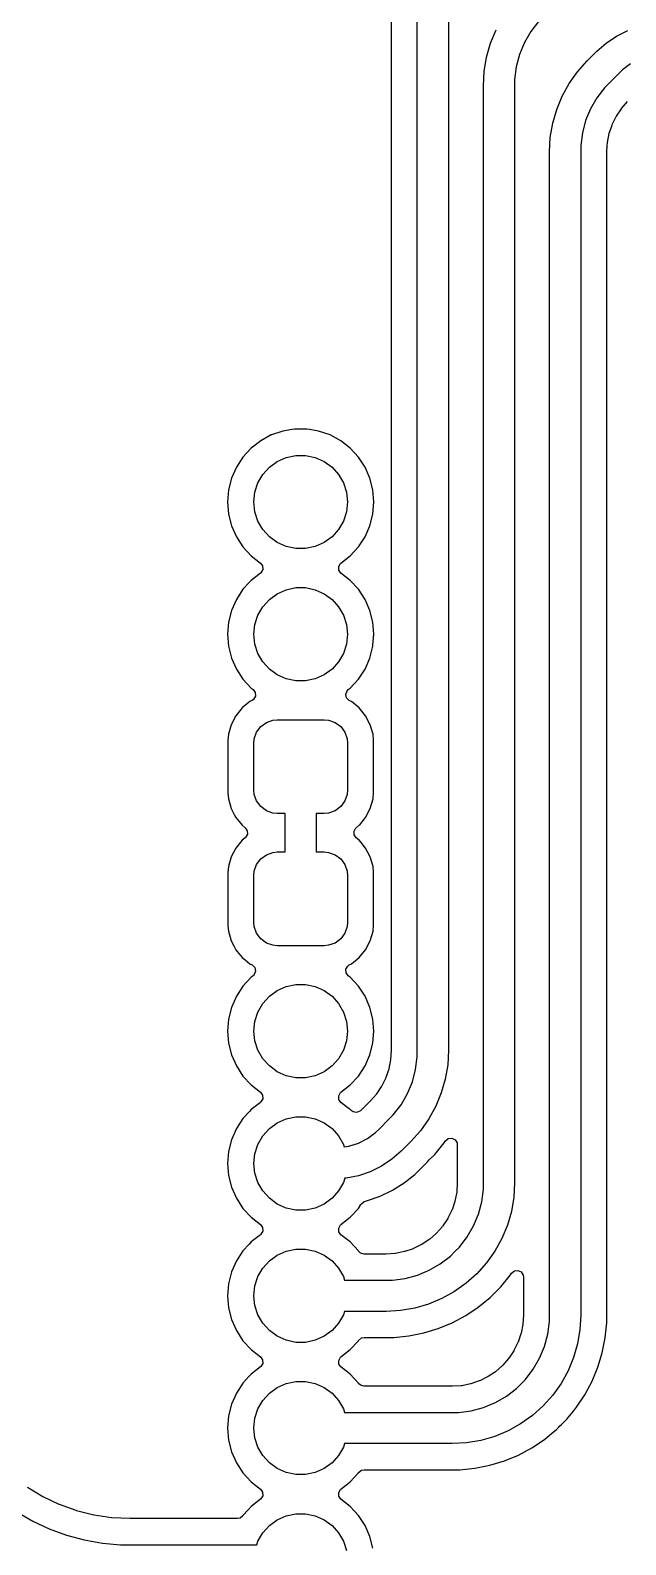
# Model space of a CAD drawing. Extents: x 68 to 346, y -197 to -84.
# Drawn here: x 194.19 to 205.63, y -158.45 to -129.37 of the extents above; entities that cross this region are included whole.
import ezdxf

# ---------------------------------------------------------------- set-up
doc = ezdxf.new("R2010")
doc.units = 0
doc.layers.add('BLACK', color=7, linetype='CONTINUOUS')

msp = doc.modelspace()

# ---------------------------------------------------------------- linework, layer by layer
at = {"layer": 'BLACK', "linetype": 'CONTINUOUS'}
for p, q in [((201.129, -129.133), (201.129, -148.875)), ((201.63, -148.962), (201.63, -129.168)), ((202.23, -129.168), (202.23, -148.962)), ((203.038, -129.623), (203.144, -129.367)), ((203.961, -129.204), (203.811, -129.398)), ((205.458, -129.486), (205.674, -129.38)), ((202.962, -129.889), (203.038, -129.623)), ((203.689, -129.61), (203.595, -129.836)), ((203.811, -129.398), (203.689, -129.61)), ((205.079, -129.777), (205.259, -129.619)), ((205.259, -129.619), (205.458, -129.486)), ((202.916, -130.162), (202.962, -129.889)), ((203.595, -129.836), (203.532, -130.073)), ((204.708, -130.169), (204.893, -129.963)), ((204.893, -129.963), (205.079, -129.777)), ((204.893, -129.963), (204.893, -129.963)), ((205.079, -129.777), (205.079, -129.777)), ((202.9, -130.438), (202.916, -130.162)), ((203.532, -130.073), (203.5, -130.316)), ((204.548, -130.395), (204.708, -130.169)), ((205.503, -130.201), (205.317, -130.387)), ((205.572, -130.133), (205.503, -130.201)), ((205.503, -130.201), (205.503, -130.201)), ((205.503, -130.201), (205.503, -130.201)), ((205.729, -130.018), (205.572, -130.133)), ((202.9, -151.502), (202.9, -130.438)), ((202.9, -130.438), (202.9, -130.438)), ((203.5, -130.316), (203.5, -130.438)), ((203.5, -130.438), (203.5, -130.438)), ((203.5, -130.438), (203.5, -130.438)), ((203.5, -130.438), (203.5, -151.502)), ((204.414, -130.637), (204.548, -130.395)), ((205.231, -130.474), (205.081, -130.668)), ((205.317, -130.387), (205.231, -130.474)), ((205.317, -130.387), (205.317, -130.387)), ((204.308, -130.893), (204.414, -130.637)), ((205.081, -130.668), (204.959, -130.88)), ((205.556, -130.872), (205.67, -130.743)), ((204.232, -131.159), (204.308, -130.893)), ((204.865, -131.106), (204.802, -131.343)), ((204.959, -130.88), (204.865, -131.106)), ((205.376, -131.181), (205.452, -131.028)), ((205.452, -131.028), (205.456, -131.021)), ((205.456, -131.021), (205.551, -130.879)), ((205.551, -130.879), (205.556, -130.872)), ((204.186, -131.432), (204.232, -131.159)), ((204.802, -131.343), (204.77, -131.586)), ((205.283, -131.526), (205.316, -131.358)), ((205.316, -131.358), (205.318, -131.35)), ((205.318, -131.35), (205.365, -131.213)), ((205.365, -131.213), (205.373, -131.189)), ((205.373, -131.189), (205.376, -131.181)), ((204.17, -131.708), (204.186, -131.432)), ((204.17, -154.042), (204.17, -131.708)), ((204.17, -131.708), (204.17, -131.708)), ((204.77, -131.586), (204.77, -131.708)), ((204.77, -131.708), (204.77, -131.708)), ((204.77, -131.708), (204.77, -131.708)), ((204.77, -131.708), (204.77, -154.042)), ((205.27, -131.71), (205.271, -131.706)), ((205.271, -131.792), (205.27, -131.71)), ((205.271, -131.706), (205.279, -131.583)), ((205.279, -131.583), (205.282, -131.534)), ((205.282, -131.534), (205.283, -131.526)), ((205.27, -154.001), (205.27, -131.792)), ((205.27, -131.792), (205.271, -131.792)), ((198.825, -137.143), (198.621, -137.254)), ((198.826, -137.143), (198.825, -137.143)), ((199.045, -137.068), (198.826, -137.143)), ((199.228, -137.037), (199.045, -137.068)), ((199.274, -137.029), (199.228, -137.037)), ((199.506, -137.029), (199.274, -137.029)), ((199.563, -137.039), (199.506, -137.029)), ((199.735, -137.068), (199.563, -137.039)), ((199.954, -137.143), (199.735, -137.068)), ((199.955, -137.143), (199.954, -137.143)), ((200.159, -137.254), (199.955, -137.143)), ((198.433, -137.402), (198.281, -137.567)), ((198.438, -137.396), (198.433, -137.402)), ((198.621, -137.254), (198.438, -137.396)), ((198.438, -137.396), (198.438, -137.396)), ((198.438, -137.396), (198.438, -137.396)), ((198.438, -137.396), (198.438, -137.396)), ((198.621, -137.254), (198.621, -137.254)), ((200.342, -137.396), (200.159, -137.254)), ((200.159, -137.254), (200.159, -137.254)), ((200.499, -137.567), (200.342, -137.396)), ((200.342, -137.396), (200.342, -137.396)), ((200.342, -137.396), (200.342, -137.396)), ((198.154, -137.761), (198.061, -137.974)), ((198.281, -137.567), (198.154, -137.761)), ((198.662, -137.901), (198.788, -137.761)), ((198.788, -137.761), (198.94, -137.651)), ((198.94, -137.651), (199.112, -137.574)), ((199.112, -137.574), (199.296, -137.535)), ((199.296, -137.535), (199.484, -137.535)), ((199.484, -137.535), (199.668, -137.574)), ((199.668, -137.574), (199.84, -137.651)), ((199.84, -137.651), (199.992, -137.761)), ((199.992, -137.761), (200.118, -137.901)), ((200.626, -137.761), (200.499, -137.567)), ((200.499, -137.567), (200.499, -137.567)), ((200.499, -137.567), (200.499, -137.567)), ((200.719, -137.974), (200.626, -137.761)), ((198.061, -137.974), (198.004, -138.199)), ((198.51, -138.243), (198.568, -138.064)), ((198.568, -138.064), (198.662, -137.901)), ((200.118, -137.901), (200.212, -138.064)), ((200.212, -138.064), (200.27, -138.243)), ((200.776, -138.199), (200.719, -137.974)), ((198.004, -138.199), (197.985, -138.43)), ((198.004, -138.199), (198.004, -138.199)), ((198.49, -138.43), (198.51, -138.243)), ((200.27, -138.243), (200.29, -138.43)), ((200.795, -138.43), (200.776, -138.199)), ((200.776, -138.199), (200.776, -138.199)), ((197.985, -138.43), (197.985, -138.43)), ((197.985, -138.43), (198.004, -138.661)), ((198.004, -138.661), (198.004, -138.661)), ((198.004, -138.661), (198.061, -138.886)), ((198.51, -138.617), (198.49, -138.43)), ((198.568, -138.796), (198.51, -138.617)), ((200.27, -138.617), (200.212, -138.796)), ((200.29, -138.43), (200.27, -138.617)), ((200.719, -138.886), (200.776, -138.661)), ((200.776, -138.661), (200.795, -138.43)), ((200.776, -138.661), (200.776, -138.661)), ((200.795, -138.43), (200.795, -138.43)), ((198.061, -138.886), (198.154, -139.099)), ((198.662, -138.959), (198.568, -138.796)), ((198.788, -139.099), (198.662, -138.959)), ((200.118, -138.959), (199.992, -139.099)), ((200.212, -138.796), (200.118, -138.959)), ((200.626, -139.099), (200.719, -138.886)), ((198.154, -139.099), (198.281, -139.293)), ((198.94, -139.209), (198.788, -139.099)), ((199.112, -139.286), (198.94, -139.209)), ((199.84, -139.209), (199.668, -139.286)), ((199.992, -139.099), (199.84, -139.209)), ((200.499, -139.293), (200.626, -139.099)), ((198.281, -139.293), (198.281, -139.293)), ((198.281, -139.293), (198.281, -139.293)), ((198.281, -139.293), (198.438, -139.464)), ((198.438, -139.464), (198.438, -139.464)), ((198.438, -139.464), (198.438, -139.464)), ((198.438, -139.464), (198.616, -139.602)), ((199.296, -139.325), (199.112, -139.286)), ((199.484, -139.325), (199.296, -139.325)), ((199.668, -139.286), (199.484, -139.325)), ((200.164, -139.602), (200.342, -139.464)), ((200.342, -139.464), (200.499, -139.293)), ((198.616, -139.798), (198.438, -139.936)), ((198.616, -139.602), (198.657, -139.659)), ((198.626, -139.789), (198.616, -139.798)), ((198.66, -139.729), (198.626, -139.789)), ((198.657, -139.659), (198.66, -139.729)), ((200.12, -139.671), (200.154, -139.611)), ((200.123, -139.741), (200.12, -139.671)), ((200.164, -139.798), (200.123, -139.741)), ((200.154, -139.611), (200.164, -139.602)), ((200.342, -139.936), (200.164, -139.798)), ((198.281, -140.107), (198.154, -140.301)), ((198.401, -139.976), (198.281, -140.107)), ((198.438, -139.936), (198.401, -139.976)), ((198.438, -139.936), (198.438, -139.936)), ((198.438, -139.936), (198.438, -139.936)), ((198.438, -139.936), (198.438, -139.936)), ((198.94, -140.191), (199.112, -140.114)), ((199.112, -140.114), (199.296, -140.075)), ((199.296, -140.075), (199.484, -140.075)), ((199.484, -140.075), (199.668, -140.114)), ((199.668, -140.114), (199.84, -140.191)), ((200.499, -140.107), (200.342, -139.936)), ((200.626, -140.301), (200.499, -140.107)), ((200.499, -140.107), (200.499, -140.107)), ((200.499, -140.107), (200.499, -140.107)), ((198.154, -140.301), (198.061, -140.514)), ((198.568, -140.604), (198.662, -140.441)), ((198.662, -140.441), (198.788, -140.301)), ((198.788, -140.301), (198.94, -140.191)), ((199.84, -140.191), (199.992, -140.301)), ((199.992, -140.301), (200.118, -140.441)), ((200.118, -140.441), (200.212, -140.604)), ((200.719, -140.514), (200.626, -140.301)), ((198.061, -140.514), (198.004, -140.739)), ((198.51, -140.783), (198.568, -140.604)), ((200.212, -140.604), (200.27, -140.783)), ((200.776, -140.739), (200.719, -140.514)), ((198.004, -140.739), (197.985, -140.97)), ((197.985, -140.97), (197.985, -140.97)), ((197.985, -140.97), (198.004, -141.201)), ((198.004, -140.739), (198.004, -140.739)), ((198.49, -140.97), (198.51, -140.783)), ((198.51, -141.157), (198.49, -140.97)), ((200.27, -140.783), (200.29, -140.97)), ((200.29, -140.97), (200.27, -141.157)), ((200.795, -140.97), (200.776, -140.739)), ((200.776, -140.739), (200.776, -140.739)), ((200.778, -141.18), (200.795, -140.97)), ((200.795, -140.97), (200.795, -140.97)), ((198.004, -141.201), (198.004, -141.201)), ((198.004, -141.201), (198.061, -141.426)), ((198.568, -141.336), (198.51, -141.157)), ((200.27, -141.157), (200.212, -141.336)), ((200.719, -141.426), (200.776, -141.201)), ((200.776, -141.201), (200.778, -141.18)), ((198.061, -141.426), (198.154, -141.639)), ((198.662, -141.499), (198.568, -141.336)), ((198.788, -141.639), (198.662, -141.499)), ((200.118, -141.499), (199.992, -141.639)), ((200.212, -141.336), (200.118, -141.499)), ((200.626, -141.639), (200.719, -141.426)), ((198.154, -141.639), (198.281, -141.833)), ((198.281, -141.833), (198.281, -141.833)), ((198.281, -141.833), (198.281, -141.833)), ((198.281, -141.833), (198.438, -142.004)), ((198.94, -141.749), (198.788, -141.639)), ((199.112, -141.826), (198.94, -141.749)), ((199.296, -141.865), (199.112, -141.826)), ((199.484, -141.865), (199.296, -141.865)), ((199.668, -141.826), (199.484, -141.865)), ((199.84, -141.749), (199.668, -141.826)), ((199.992, -141.639), (199.84, -141.749)), ((200.342, -142.004), (200.499, -141.833)), ((200.499, -141.833), (200.626, -141.639)), ((198.438, -142.004), (198.475, -142.033)), ((198.475, -142.033), (198.516, -142.089)), ((198.52, -142.159), (198.485, -142.22)), ((198.516, -142.089), (198.52, -142.159)), ((200.257, -142.124), (200.281, -142.058)), ((200.273, -142.192), (200.257, -142.124)), ((200.281, -142.058), (200.305, -142.033)), ((200.305, -142.033), (200.342, -142.004)), ((198.264, -142.384), (198.142, -142.534)), ((198.414, -142.262), (198.264, -142.384)), ((198.456, -142.24), (198.414, -142.262)), ((198.485, -142.22), (198.456, -142.24)), ((200.324, -142.24), (200.273, -142.192)), ((200.334, -142.246), (200.324, -142.24)), ((200.366, -142.262), (200.334, -142.246)), ((200.516, -142.384), (200.366, -142.262)), ((200.567, -142.447), (200.516, -142.384)), ((200.638, -142.534), (200.567, -142.447)), ((198.053, -142.706), (198, -142.891)), ((198.142, -142.534), (198.053, -142.706)), ((198.542, -142.85), (198.622, -142.742)), ((198.622, -142.742), (198.73, -142.662)), ((198.73, -142.662), (198.856, -142.618)), ((198.856, -142.618), (198.94, -142.61)), ((198.94, -142.61), (199.84, -142.61)), ((199.84, -142.61), (199.924, -142.618)), ((199.924, -142.618), (200.05, -142.662)), ((200.05, -142.662), (200.158, -142.742)), ((200.158, -142.742), (200.238, -142.85)), ((200.727, -142.706), (200.638, -142.534)), ((200.78, -142.891), (200.727, -142.706)), ((197.995, -142.944), (197.989, -143.005)), ((197.989, -143.005), (197.989, -144.015)), ((198, -142.891), (197.995, -142.944)), ((198.49, -143.06), (198.498, -142.976)), ((198.498, -142.976), (198.542, -142.85)), ((200.238, -142.85), (200.282, -142.976)), ((200.282, -142.976), (200.29, -143.06)), ((200.79, -143.005), (200.78, -142.891)), ((200.79, -144.015), (200.79, -143.005)), ((198.49, -143.96), (198.49, -143.06)), ((200.29, -143.06), (200.29, -143.96)), ((197.989, -144.015), (197.99, -144.018)), ((197.99, -144.018), (198, -144.129)), ((198, -144.129), (198.053, -144.314)), ((198.498, -144.044), (198.49, -143.96)), ((198.542, -144.17), (198.498, -144.044)), ((198.622, -144.278), (198.542, -144.17)), ((200.238, -144.17), (200.158, -144.278)), ((200.282, -144.044), (200.238, -144.17)), ((200.29, -143.96), (200.282, -144.044)), ((200.727, -144.314), (200.78, -144.129)), ((200.78, -144.129), (200.79, -144.015)), ((198.053, -144.314), (198.113, -144.429)), ((198.113, -144.429), (198.142, -144.486)), ((198.142, -144.486), (198.21, -144.568)), ((198.73, -144.358), (198.622, -144.278)), ((198.856, -144.402), (198.73, -144.358)), ((198.94, -144.41), (198.856, -144.402)), ((199.09, -144.41), (198.94, -144.41)), ((199.09, -145.15), (199.09, -144.41)), ((199.84, -144.41), (199.69, -144.41)), ((199.69, -144.41), (199.69, -145.15)), ((199.924, -144.402), (199.84, -144.41)), ((200.05, -144.358), (199.924, -144.402)), ((200.158, -144.278), (200.05, -144.358)), ((200.523, -144.626), (200.638, -144.486)), ((200.638, -144.486), (200.727, -144.314)), ((198.21, -144.568), (198.264, -144.636)), ((198.264, -144.636), (198.324, -144.684)), ((198.324, -144.684), (198.363, -144.742)), ((198.363, -144.742), (198.365, -144.811)), ((200.415, -144.749), (200.451, -144.689)), ((200.417, -144.818), (200.415, -144.749)), ((200.451, -144.689), (200.456, -144.684)), ((200.456, -144.684), (200.516, -144.636)), ((200.516, -144.636), (200.523, -144.626)), ((198.142, -145.074), (198.053, -145.246)), ((198.264, -144.924), (198.142, -145.074)), ((198.324, -144.876), (198.264, -144.924)), ((198.329, -144.871), (198.324, -144.876)), ((198.365, -144.811), (198.329, -144.871)), ((200.456, -144.876), (200.417, -144.818)), ((200.516, -144.924), (200.456, -144.876)), ((200.551, -144.968), (200.516, -144.924)), ((200.638, -145.074), (200.551, -144.968)), ((200.727, -145.246), (200.638, -145.074)), ((198.053, -145.246), (198, -145.431)), ((198.542, -145.39), (198.622, -145.282)), ((198.622, -145.282), (198.73, -145.202)), ((198.73, -145.202), (198.856, -145.158)), ((198.856, -145.158), (198.94, -145.15)), ((198.94, -145.15), (199.09, -145.15)), ((199.69, -145.15), (199.84, -145.15)), ((199.84, -145.15), (199.924, -145.158)), ((199.924, -145.158), (200.05, -145.202)), ((200.05, -145.202), (200.158, -145.282)), ((200.158, -145.282), (200.238, -145.39)), ((200.78, -145.431), (200.727, -145.246)), ((197.995, -145.485), (197.989, -145.545)), ((197.989, -145.545), (197.989, -146.555)), ((198, -145.431), (197.995, -145.485)), ((198.49, -145.6), (198.498, -145.516)), ((198.49, -146.5), (198.49, -145.6)), ((198.498, -145.516), (198.542, -145.39)), ((200.238, -145.39), (200.282, -145.516)), ((200.282, -145.516), (200.29, -145.6)), ((200.29, -145.6), (200.29, -146.5)), ((200.79, -145.545), (200.78, -145.431)), ((200.79, -146.555), (200.79, -145.545)), ((198.498, -146.584), (198.49, -146.5)), ((200.29, -146.5), (200.282, -146.584)), ((197.989, -146.555), (197.991, -146.576)), ((197.991, -146.576), (198, -146.669)), ((198, -146.669), (198.053, -146.854)), ((198.542, -146.71), (198.498, -146.584)), ((198.622, -146.818), (198.542, -146.71)), ((198.73, -146.898), (198.622, -146.818)), ((200.158, -146.818), (200.05, -146.898)), ((200.238, -146.71), (200.158, -146.818)), ((200.282, -146.584), (200.238, -146.71)), ((200.727, -146.854), (200.78, -146.669)), ((200.78, -146.669), (200.79, -146.555)), ((198.053, -146.854), (198.103, -146.95)), ((198.103, -146.95), (198.142, -147.026)), ((198.142, -147.026), (198.171, -147.061)), ((198.171, -147.061), (198.264, -147.176)), ((198.856, -146.942), (198.73, -146.898)), ((198.94, -146.95), (198.856, -146.942)), ((199.84, -146.95), (198.94, -146.95)), ((199.924, -146.942), (199.84, -146.95)), ((200.05, -146.898), (199.924, -146.942)), ((200.516, -147.176), (200.638, -147.026)), ((200.638, -147.026), (200.727, -146.854)), ((198.264, -147.176), (198.324, -147.224)), ((198.324, -147.224), (198.414, -147.298)), ((198.414, -147.298), (198.456, -147.32)), ((198.456, -147.32), (198.507, -147.368)), ((198.507, -147.368), (198.523, -147.436)), ((200.26, -147.401), (200.295, -147.34)), ((200.264, -147.471), (200.26, -147.401)), ((200.295, -147.34), (200.324, -147.32)), ((200.324, -147.32), (200.366, -147.298)), ((200.366, -147.298), (200.516, -147.176)), ((198.438, -147.556), (198.281, -147.727)), ((198.475, -147.527), (198.438, -147.556)), ((198.499, -147.502), (198.475, -147.527)), ((198.523, -147.436), (198.499, -147.502)), ((199.112, -147.734), (199.296, -147.695)), ((199.296, -147.695), (199.484, -147.695)), ((199.484, -147.695), (199.668, -147.734)), ((200.305, -147.527), (200.264, -147.471)), ((200.342, -147.556), (200.305, -147.527)), ((200.499, -147.727), (200.342, -147.556)), ((200.342, -147.556), (200.342, -147.556)), ((200.342, -147.556), (200.342, -147.556)), ((198.154, -147.921), (198.061, -148.134)), ((198.281, -147.727), (198.154, -147.921)), ((198.662, -148.061), (198.788, -147.921)), ((198.788, -147.921), (198.94, -147.811)), ((198.94, -147.811), (199.112, -147.734)), ((199.668, -147.734), (199.84, -147.811)), ((199.84, -147.811), (199.992, -147.921)), ((199.992, -147.921), (200.118, -148.061)), ((200.626, -147.921), (200.499, -147.727)), ((200.499, -147.727), (200.499, -147.727)), ((200.499, -147.727), (200.499, -147.727)), ((200.719, -148.134), (200.626, -147.921)), ((198.061, -148.134), (198.004, -148.359)), ((198.51, -148.403), (198.568, -148.224)), ((198.568, -148.224), (198.662, -148.061)), ((200.118, -148.061), (200.212, -148.224)), ((200.212, -148.224), (200.27, -148.403)), ((200.776, -148.359), (200.719, -148.134)), ((198.004, -148.359), (197.985, -148.59)), ((198.004, -148.359), (198.004, -148.359)), ((198.49, -148.59), (198.51, -148.403)), ((200.27, -148.403), (200.29, -148.59)), ((200.795, -148.59), (200.776, -148.359)), ((200.776, -148.359), (200.776, -148.359)), ((197.985, -148.59), (197.985, -148.59)), ((197.985, -148.59), (198.004, -148.821)), ((198.004, -148.821), (198.004, -148.821)), ((198.004, -148.821), (198.061, -149.046)), ((198.51, -148.777), (198.49, -148.59)), ((198.568, -148.956), (198.51, -148.777)), ((200.27, -148.777), (200.212, -148.956)), ((200.29, -148.59), (200.27, -148.777)), ((200.719, -149.046), (200.776, -148.821)), ((200.776, -148.821), (200.777, -148.815)), ((200.777, -148.815), (200.795, -148.59)), ((200.795, -148.59), (200.795, -148.59)), ((198.061, -149.046), (198.154, -149.259)), ((198.662, -149.119), (198.568, -148.956)), ((198.788, -149.259), (198.662, -149.119)), ((200.118, -149.119), (199.992, -149.259)), ((200.212, -148.956), (200.118, -149.119)), ((200.626, -149.259), (200.719, -149.046)), ((201.117, -149.144), (201.084, -149.312)), ((201.118, -149.136), (201.117, -149.144)), ((201.129, -148.964), (201.118, -149.136)), ((201.129, -148.875), (201.129, -148.875)), ((201.129, -148.875), (201.129, -148.96)), ((201.129, -148.96), (201.129, -148.964)), ((201.598, -149.327), (201.63, -149.084)), ((201.63, -149.084), (201.63, -148.962)), ((201.63, -148.962), (201.63, -148.962)), ((201.63, -148.962), (201.63, -148.962)), ((202.23, -148.962), (202.214, -149.238)), ((198.154, -149.259), (198.281, -149.453)), ((198.281, -149.453), (198.281, -149.453)), ((198.281, -149.453), (198.281, -149.453)), ((198.281, -149.453), (198.438, -149.624)), ((198.94, -149.369), (198.788, -149.259)), ((199.112, -149.446), (198.94, -149.369)), ((199.296, -149.485), (199.112, -149.446)), ((199.668, -149.446), (199.484, -149.485)), ((199.84, -149.369), (199.668, -149.446)), ((199.992, -149.259), (199.84, -149.369)), ((200.342, -149.624), (200.499, -149.453)), ((200.499, -149.453), (200.626, -149.259)), ((201.082, -149.32), (201.027, -149.481)), ((201.084, -149.312), (201.082, -149.32)), ((201.535, -149.564), (201.598, -149.327)), ((202.214, -149.238), (202.168, -149.511)), ((198.438, -149.624), (198.438, -149.624)), ((198.438, -149.624), (198.438, -149.624)), ((198.438, -149.624), (198.616, -149.762)), ((199.484, -149.485), (199.296, -149.485)), ((200.164, -149.762), (200.342, -149.624)), ((200.944, -149.649), (200.849, -149.791)), ((200.948, -149.642), (200.944, -149.649)), ((201.024, -149.489), (200.948, -149.642)), ((201.027, -149.481), (201.024, -149.489)), ((201.441, -149.79), (201.535, -149.564)), ((202.168, -149.511), (202.092, -149.777)), ((198.616, -149.958), (198.438, -150.096)), ((198.616, -149.762), (198.657, -149.819)), ((198.626, -149.949), (198.616, -149.958)), ((198.66, -149.889), (198.626, -149.949)), ((198.657, -149.819), (198.66, -149.889)), ((200.12, -149.831), (200.154, -149.771)), ((200.123, -149.901), (200.12, -149.831)), ((200.164, -149.958), (200.123, -149.901)), ((200.154, -149.771), (200.164, -149.762)), ((200.324, -150.082), (200.164, -149.958)), ((200.728, -149.93), (200.602, -150.055)), ((200.73, -149.927), (200.728, -149.93)), ((200.844, -149.798), (200.73, -149.927)), ((200.849, -149.791), (200.844, -149.798)), ((201.169, -150.196), (201.319, -150.002)), ((201.319, -150.002), (201.441, -149.79)), ((201.986, -150.033), (201.852, -150.275)), ((202.092, -149.777), (201.986, -150.033)), ((198.281, -150.267), (198.154, -150.461)), ((198.407, -150.13), (198.281, -150.267)), ((198.438, -150.096), (198.407, -150.13)), ((198.438, -150.096), (198.438, -150.096)), ((198.438, -150.096), (198.438, -150.096)), ((198.438, -150.096), (198.438, -150.096)), ((198.94, -150.351), (199.112, -150.274)), ((199.112, -150.274), (199.296, -150.235)), ((199.296, -150.235), (199.484, -150.235)), ((199.484, -150.235), (199.668, -150.274)), ((199.668, -150.274), (199.84, -150.351)), ((200.342, -150.096), (200.324, -150.082)), ((200.359, -150.115), (200.342, -150.096)), ((200.342, -150.096), (200.342, -150.096)), ((200.396, -150.142), (200.359, -150.115)), ((200.465, -150.154), (200.396, -150.142)), ((200.529, -150.127), (200.465, -150.154)), ((200.541, -150.117), (200.529, -150.127)), ((200.545, -150.113), (200.541, -150.117)), ((200.602, -150.055), (200.545, -150.113)), ((200.897, -150.469), (201.083, -150.283)), ((201.083, -150.283), (201.169, -150.196)), ((201.083, -150.283), (201.083, -150.283)), ((201.852, -150.275), (201.692, -150.501)), ((198.154, -150.461), (198.061, -150.674)), ((198.568, -150.764), (198.662, -150.601)), ((198.662, -150.601), (198.788, -150.461)), ((198.788, -150.461), (198.94, -150.351)), ((199.84, -150.351), (199.992, -150.461)), ((199.992, -150.461), (200.118, -150.601)), ((200.118, -150.601), (200.212, -150.764)), ((200.671, -150.652), (200.828, -150.537)), ((200.828, -150.537), (200.897, -150.469)), ((200.897, -150.469), (200.897, -150.469)), ((200.897, -150.469), (200.897, -150.469)), ((201.692, -150.501), (201.507, -150.707)), ((198.004, -150.899), (197.985, -151.13)), ((198.061, -150.674), (198.004, -150.899)), ((198.004, -150.899), (198.004, -150.899)), ((198.51, -150.943), (198.568, -150.764)), ((200.212, -150.764), (200.228, -150.813)), ((200.228, -150.813), (200.314, -150.8)), ((200.314, -150.8), (200.498, -150.74)), ((200.498, -150.74), (200.671, -150.652)), ((201.321, -150.893), (201.141, -151.051)), ((201.507, -150.707), (201.321, -150.893)), ((201.321, -150.893), (201.321, -150.893)), ((201.507, -150.707), (201.507, -150.707)), ((201.964, -150.958), (202.149, -150.732)), ((202.149, -150.732), (202.172, -150.698)), ((202.172, -150.698), (202.226, -150.653)), ((202.226, -150.653), (202.295, -150.644)), ((202.295, -150.644), (202.358, -150.674)), ((202.358, -150.674), (202.395, -150.734)), ((202.395, -150.734), (202.399, -150.767)), ((202.399, -150.767), (202.399, -151.415)), ((197.985, -151.13), (197.985, -151.13)), ((197.985, -151.13), (198.004, -151.361)), ((198.49, -151.13), (198.51, -150.943)), ((198.51, -151.317), (198.49, -151.13)), ((200.942, -151.184), (200.726, -151.29)), ((201.141, -151.051), (200.942, -151.184)), ((201.658, -151.264), (201.825, -151.097)), ((201.825, -151.097), (201.861, -151.061)), ((201.825, -151.097), (201.825, -151.097)), ((201.861, -151.061), (201.964, -150.958)), ((201.861, -151.061), (201.861, -151.061)), ((198.004, -151.361), (198.004, -151.361)), ((198.004, -151.361), (198.061, -151.586)), ((198.568, -151.496), (198.51, -151.317)), ((200.238, -151.416), (200.212, -151.496)), ((200.264, -151.414), (200.238, -151.416)), ((200.499, -151.368), (200.264, -151.414)), ((200.726, -151.29), (200.499, -151.368)), ((201.377, -151.503), (201.582, -151.34)), ((201.582, -151.34), (201.658, -151.264)), ((201.582, -151.34), (201.582, -151.34)), ((201.582, -151.34), (201.582, -151.34)), ((202.399, -151.415), (202.399, -151.415)), ((202.399, -151.415), (202.399, -151.5)), ((198.061, -151.586), (198.154, -151.799)), ((198.662, -151.659), (198.568, -151.496)), ((198.788, -151.799), (198.662, -151.659)), ((200.118, -151.659), (199.992, -151.799)), ((200.212, -151.496), (200.118, -151.659)), ((200.672, -151.843), (200.919, -151.756)), ((200.919, -151.756), (201.156, -151.643)), ((201.156, -151.643), (201.377, -151.503)), ((201.377, -151.503), (201.377, -151.503)), ((202.387, -151.684), (202.354, -151.852)), ((202.388, -151.676), (202.387, -151.684)), ((202.399, -151.504), (202.388, -151.676)), ((202.399, -151.5), (202.399, -151.504)), ((202.868, -151.867), (202.9, -151.624)), ((202.9, -151.624), (202.9, -151.502)), ((202.9, -151.502), (202.9, -151.502)), ((202.9, -151.502), (202.9, -151.502)), ((203.484, -151.778), (203.438, -152.051)), ((203.5, -151.502), (203.484, -151.778)), ((198.154, -151.799), (198.281, -151.993)), ((198.281, -151.993), (198.281, -151.993)), ((198.281, -151.993), (198.281, -151.993)), ((198.281, -151.993), (198.438, -152.164)), ((198.94, -151.909), (198.788, -151.799)), ((199.112, -151.986), (198.94, -151.909)), ((199.296, -152.025), (199.112, -151.986)), ((199.484, -152.025), (199.296, -152.025)), ((199.668, -151.986), (199.484, -152.025)), ((199.84, -151.909), (199.668, -151.986)), ((199.992, -151.799), (199.84, -151.909)), ((200.342, -152.164), (200.499, -151.993)), ((200.499, -151.993), (200.547, -151.92)), ((200.547, -151.92), (200.557, -151.905)), ((200.557, -151.905), (200.61, -151.859)), ((200.61, -151.859), (200.633, -151.852)), ((200.633, -151.852), (200.672, -151.843)), ((200.633, -151.852), (200.633, -151.852)), ((202.294, -152.029), (202.218, -152.182)), ((202.297, -152.021), (202.294, -152.029)), ((202.352, -151.86), (202.297, -152.021)), ((202.354, -151.852), (202.352, -151.86)), ((202.805, -152.104), (202.868, -151.867)), ((203.438, -152.051), (203.362, -152.317)), ((198.438, -152.164), (198.438, -152.164)), ((198.438, -152.164), (198.438, -152.164)), ((198.438, -152.164), (198.616, -152.302)), ((198.616, -152.302), (198.657, -152.359)), ((198.657, -152.359), (198.66, -152.429)), ((200.12, -152.371), (200.154, -152.311)), ((200.154, -152.311), (200.164, -152.302)), ((200.164, -152.302), (200.342, -152.164)), ((202.114, -152.338), (202.002, -152.466)), ((202.119, -152.331), (202.114, -152.338)), ((202.214, -152.189), (202.119, -152.331)), ((202.218, -152.182), (202.214, -152.189)), ((202.589, -152.542), (202.711, -152.33)), ((202.711, -152.33), (202.805, -152.104)), ((203.362, -152.317), (203.256, -152.573)), ((198.438, -152.636), (198.398, -152.68)), ((198.616, -152.498), (198.438, -152.636)), ((198.438, -152.636), (198.438, -152.636)), ((198.438, -152.636), (198.438, -152.636)), ((198.438, -152.636), (198.438, -152.636)), ((198.626, -152.489), (198.616, -152.498)), ((198.66, -152.429), (198.626, -152.489)), ((200.123, -152.441), (200.12, -152.371)), ((200.164, -152.498), (200.123, -152.441)), ((200.342, -152.636), (200.164, -152.498)), ((200.499, -152.807), (200.342, -152.636)), ((201.861, -152.589), (201.719, -152.684)), ((201.868, -152.584), (201.861, -152.589)), ((201.996, -152.472), (201.868, -152.584)), ((202.002, -152.466), (201.996, -152.472)), ((202.439, -152.736), (202.589, -152.542)), ((203.256, -152.573), (203.122, -152.815)), ((198.281, -152.807), (198.154, -153.001)), ((198.398, -152.68), (198.281, -152.807)), ((198.788, -153.001), (198.94, -152.891)), ((198.94, -152.891), (199.112, -152.814)), ((199.112, -152.814), (199.296, -152.775)), ((199.296, -152.775), (199.484, -152.775)), ((199.484, -152.775), (199.668, -152.814)), ((199.668, -152.814), (199.84, -152.891)), ((199.84, -152.891), (199.992, -153.001)), ((200.503, -152.813), (200.499, -152.807)), ((200.499, -152.807), (200.499, -152.807)), ((200.54, -152.85), (200.503, -152.813)), ((200.607, -152.869), (200.54, -152.85)), ((200.945, -152.869), (200.607, -152.869)), ((201.03, -152.869), (200.945, -152.869)), ((200.945, -152.869), (200.945, -152.869)), ((201.034, -152.869), (201.03, -152.869)), ((201.206, -152.858), (201.034, -152.869)), ((201.214, -152.857), (201.206, -152.858)), ((201.382, -152.824), (201.214, -152.857)), ((201.39, -152.822), (201.382, -152.824)), ((201.551, -152.767), (201.39, -152.822)), ((201.559, -152.764), (201.551, -152.767)), ((201.712, -152.688), (201.559, -152.764)), ((201.719, -152.684), (201.712, -152.688)), ((202.072, -153.059), (202.266, -152.909)), ((202.266, -152.909), (202.353, -152.823)), ((202.353, -152.823), (202.439, -152.736)), ((202.353, -152.823), (202.353, -152.823)), ((203.122, -152.815), (202.962, -153.041)), ((198.061, -153.214), (198.004, -153.439)), ((198.154, -153.001), (198.061, -153.214)), ((198.568, -153.304), (198.662, -153.141)), ((198.662, -153.141), (198.788, -153.001)), ((199.992, -153.001), (200.118, -153.141)), ((200.118, -153.141), (200.212, -153.304)), ((201.634, -153.275), (201.86, -153.181)), ((201.86, -153.181), (202.072, -153.059)), ((202.962, -153.041), (202.777, -153.247)), ((203.442, -153.238), (203.496, -153.193)), ((203.496, -153.193), (203.565, -153.184)), ((203.565, -153.184), (203.628, -153.214)), ((203.628, -153.214), (203.665, -153.274)), ((198.004, -153.439), (197.985, -153.67)), ((198.004, -153.439), (198.004, -153.439)), ((198.49, -153.67), (198.51, -153.483)), ((198.51, -153.483), (198.568, -153.304)), ((200.212, -153.304), (200.234, -153.37)), ((200.234, -153.37), (201.032, -153.37)), ((201.032, -153.37), (201.032, -153.37)), ((201.032, -153.37), (201.032, -153.37)), ((201.032, -153.37), (201.032, -153.37)), ((201.032, -153.37), (201.154, -153.37)), ((201.154, -153.37), (201.397, -153.338)), ((201.397, -153.338), (201.634, -153.275)), ((202.571, -153.432), (202.345, -153.592)), ((202.777, -153.247), (202.571, -153.432)), ((202.777, -153.247), (202.777, -153.247)), ((203.131, -153.601), (203.234, -153.498)), ((203.234, -153.498), (203.419, -153.272)), ((203.419, -153.272), (203.442, -153.238)), ((203.665, -153.274), (203.669, -153.307)), ((203.669, -153.307), (203.669, -153.955)), ((197.985, -153.67), (197.985, -153.67)), ((197.985, -153.67), (198.004, -153.901)), ((198.51, -153.857), (198.49, -153.67)), ((202.103, -153.726), (201.847, -153.831)), ((202.345, -153.592), (202.103, -153.726)), ((202.838, -153.86), (202.894, -153.814)), ((202.894, -153.814), (203.028, -153.704)), ((203.028, -153.704), (203.072, -153.661)), ((203.072, -153.661), (203.095, -153.637)), ((203.072, -153.661), (203.072, -153.661)), ((203.095, -153.637), (203.131, -153.601)), ((203.095, -153.637), (203.095, -153.637)), ((203.131, -153.601), (203.131, -153.601)), ((198.004, -153.901), (198.004, -153.901)), ((198.004, -153.901), (198.061, -154.126)), ((198.568, -154.036), (198.51, -153.857)), ((198.662, -154.199), (198.568, -154.036)), ((200.212, -154.036), (200.118, -154.199)), ((200.234, -153.97), (200.212, -154.036)), ((201.032, -153.97), (200.234, -153.97)), ((201.308, -153.954), (201.032, -153.97)), ((201.032, -153.97), (201.032, -153.97)), ((201.032, -153.97), (201.032, -153.97)), ((201.581, -153.908), (201.308, -153.954)), ((201.847, -153.831), (201.581, -153.908)), ((202.303, -154.189), (202.56, -154.051)), ((202.56, -154.051), (202.802, -153.889)), ((202.802, -153.889), (202.838, -153.86)), ((203.669, -154.044), (203.658, -154.216)), ((203.669, -153.955), (203.669, -153.955)), ((203.669, -153.955), (203.669, -154.04)), ((203.669, -154.04), (203.669, -154.044)), ((204.17, -154.164), (204.17, -154.042)), ((204.17, -154.042), (204.17, -154.042)), ((204.17, -154.042), (204.17, -154.042)), ((204.77, -154.042), (204.754, -154.318)), ((205.27, -154.042), (205.27, -154.001)), ((205.271, -154.188), (205.27, -154.042)), ((198.061, -154.126), (198.154, -154.339)), ((198.154, -154.339), (198.281, -154.533)), ((198.788, -154.339), (198.662, -154.199)), ((198.94, -154.449), (198.788, -154.339)), ((199.992, -154.339), (199.84, -154.449)), ((200.118, -154.199), (199.992, -154.339)), ((201.468, -154.442), (201.754, -154.385)), ((201.754, -154.385), (202.033, -154.3)), ((202.033, -154.3), (202.303, -154.189)), ((203.624, -154.392), (203.622, -154.4)), ((203.657, -154.224), (203.624, -154.392)), ((203.658, -154.216), (203.657, -154.224)), ((204.138, -154.407), (204.17, -154.164)), ((204.754, -154.318), (204.708, -154.591)), ((205.242, -154.478), (205.271, -154.188)), ((198.281, -154.533), (198.281, -154.533)), ((198.281, -154.533), (198.281, -154.533)), ((198.281, -154.533), (198.438, -154.704)), ((199.112, -154.526), (198.94, -154.449)), ((199.296, -154.565), (199.112, -154.526)), ((199.484, -154.565), (199.296, -154.565)), ((199.668, -154.526), (199.484, -154.565)), ((199.84, -154.449), (199.668, -154.526)), ((200.342, -154.704), (200.499, -154.533)), ((200.499, -154.533), (200.503, -154.527)), ((200.503, -154.527), (200.556, -154.481)), ((200.556, -154.481), (200.607, -154.47)), ((200.607, -154.47), (201.079, -154.47)), ((201.079, -154.47), (201.079, -154.47)), ((201.079, -154.47), (201.178, -154.47)), ((201.178, -154.47), (201.468, -154.442)), ((203.564, -154.569), (203.488, -154.722)), ((203.567, -154.561), (203.564, -154.569)), ((203.622, -154.4), (203.567, -154.561)), ((203.981, -154.87), (204.075, -154.644)), ((204.075, -154.644), (204.138, -154.407)), ((204.708, -154.591), (204.632, -154.857)), ((205.185, -154.764), (205.242, -154.478)), ((198.438, -154.704), (198.438, -154.704)), ((198.438, -154.704), (198.438, -154.704)), ((198.438, -154.704), (198.616, -154.842)), ((198.616, -154.842), (198.657, -154.899)), ((198.66, -154.969), (198.626, -155.029)), ((198.657, -154.899), (198.66, -154.969)), ((200.12, -154.911), (200.154, -154.851)), ((200.123, -154.981), (200.12, -154.911)), ((200.154, -154.851), (200.164, -154.842)), ((200.164, -154.842), (200.342, -154.704)), ((203.384, -154.878), (203.272, -155.006)), ((203.389, -154.871), (203.384, -154.878)), ((203.484, -154.729), (203.389, -154.871)), ((203.488, -154.722), (203.484, -154.729)), ((203.859, -155.082), (203.981, -154.87)), ((204.632, -154.857), (204.526, -155.113)), ((205.1, -155.043), (205.185, -154.764)), ((198.394, -155.224), (198.281, -155.347)), ((198.438, -155.176), (198.394, -155.224)), ((198.616, -155.038), (198.438, -155.176)), ((198.438, -155.176), (198.438, -155.176)), ((198.438, -155.176), (198.438, -155.176)), ((198.438, -155.176), (198.438, -155.176)), ((198.626, -155.029), (198.616, -155.038)), ((200.164, -155.038), (200.123, -154.981)), ((200.342, -155.176), (200.164, -155.038)), ((200.499, -155.347), (200.342, -155.176)), ((202.982, -155.228), (202.829, -155.304)), ((202.989, -155.224), (202.982, -155.228)), ((203.131, -155.129), (202.989, -155.224)), ((203.138, -155.124), (203.131, -155.129)), ((203.266, -155.012), (203.138, -155.124)), ((203.272, -155.006), (203.266, -155.012)), ((203.709, -155.276), (203.859, -155.082)), ((204.526, -155.113), (204.392, -155.355)), ((204.989, -155.313), (205.1, -155.043)), ((198.154, -155.541), (198.061, -155.754)), ((198.281, -155.347), (198.154, -155.541)), ((198.662, -155.681), (198.788, -155.541)), ((198.788, -155.541), (198.94, -155.431)), ((198.94, -155.431), (199.112, -155.354)), ((199.112, -155.354), (199.296, -155.315)), ((199.296, -155.315), (199.484, -155.315)), ((199.484, -155.315), (199.668, -155.354)), ((199.668, -155.354), (199.84, -155.431)), ((199.84, -155.431), (199.992, -155.541)), ((199.992, -155.541), (200.118, -155.681)), ((200.503, -155.353), (200.499, -155.347)), ((200.499, -155.347), (200.499, -155.347)), ((200.54, -155.39), (200.503, -155.353)), ((200.607, -155.409), (200.54, -155.39)), ((202.215, -155.409), (200.607, -155.409)), ((202.3, -155.409), (202.215, -155.409)), ((202.215, -155.409), (202.215, -155.409)), ((202.304, -155.409), (202.3, -155.409)), ((202.476, -155.398), (202.304, -155.409)), ((202.484, -155.397), (202.476, -155.398)), ((202.652, -155.364), (202.484, -155.397)), ((202.66, -155.362), (202.652, -155.364)), ((202.821, -155.307), (202.66, -155.362)), ((202.829, -155.304), (202.821, -155.307)), ((203.342, -155.599), (203.536, -155.449)), ((203.536, -155.449), (203.623, -155.363)), ((203.623, -155.363), (203.709, -155.276)), ((203.623, -155.363), (203.623, -155.363)), ((204.392, -155.355), (204.232, -155.581)), ((204.851, -155.57), (204.989, -155.313)), ((198.061, -155.754), (198.004, -155.979)), ((198.51, -156.023), (198.568, -155.844)), ((198.568, -155.844), (198.662, -155.681)), ((200.118, -155.681), (200.212, -155.844)), ((200.212, -155.844), (200.234, -155.91)), ((202.667, -155.878), (202.904, -155.815)), ((202.904, -155.815), (203.13, -155.721)), ((203.13, -155.721), (203.342, -155.599)), ((204.047, -155.787), (203.841, -155.972)), ((204.232, -155.581), (204.047, -155.787)), ((204.047, -155.787), (204.047, -155.787)), ((204.629, -155.886), (204.689, -155.812)), ((204.689, -155.812), (204.851, -155.57)), ((204.689, -155.812), (204.689, -155.812)), ((204.689, -155.812), (204.689, -155.812)), ((198.004, -155.979), (197.985, -156.21)), ((198.004, -155.979), (198.004, -155.979)), ((198.49, -156.21), (198.51, -156.023)), ((200.234, -155.91), (202.302, -155.91)), ((202.302, -155.91), (202.302, -155.91)), ((202.302, -155.91), (202.302, -155.91)), ((202.302, -155.91), (202.302, -155.91)), ((202.302, -155.91), (202.424, -155.91)), ((202.424, -155.91), (202.667, -155.878)), ((203.615, -156.132), (203.373, -156.266)), ((203.841, -155.972), (203.615, -156.132)), ((204.365, -156.177), (204.401, -156.141)), ((204.401, -156.141), (204.504, -156.038)), ((204.401, -156.141), (204.401, -156.141)), ((204.504, -156.038), (204.629, -155.886)), ((197.985, -156.21), (197.985, -156.21)), ((197.985, -156.21), (198.004, -156.441)), ((198.51, -156.397), (198.49, -156.21)), ((198.568, -156.576), (198.51, -156.397)), ((203.117, -156.371), (202.851, -156.448)), ((203.373, -156.266), (203.117, -156.371)), ((203.83, -156.591), (204.072, -156.429)), ((204.072, -156.429), (204.083, -156.421)), ((204.083, -156.421), (204.208, -156.318)), ((204.208, -156.318), (204.298, -156.244)), ((204.298, -156.244), (204.342, -156.201)), ((204.342, -156.201), (204.365, -156.177)), ((204.342, -156.201), (204.342, -156.201)), ((204.365, -156.177), (204.365, -156.177)), ((198.004, -156.441), (198.004, -156.441)), ((198.004, -156.441), (198.061, -156.666)), ((198.061, -156.666), (198.154, -156.879)), ((198.662, -156.739), (198.568, -156.576)), ((200.212, -156.576), (200.118, -156.739)), ((200.234, -156.51), (200.212, -156.576)), ((202.302, -156.51), (200.234, -156.51)), ((202.578, -156.494), (202.302, -156.51)), ((202.302, -156.51), (202.302, -156.51)), ((202.302, -156.51), (202.302, -156.51)), ((202.851, -156.448), (202.578, -156.494)), ((203.573, -156.729), (203.83, -156.591)), ((198.154, -156.879), (198.281, -157.073)), ((198.788, -156.879), (198.662, -156.739)), ((198.94, -156.989), (198.788, -156.879)), ((199.112, -157.066), (198.94, -156.989)), ((199.84, -156.989), (199.668, -157.066)), ((199.992, -156.879), (199.84, -156.989)), ((200.118, -156.739), (199.992, -156.879)), ((200.556, -157.021), (200.607, -157.01)), ((200.607, -157.01), (202.349, -157.01)), ((202.349, -157.01), (202.349, -157.01)), ((202.349, -157.01), (202.448, -157.01)), ((202.448, -157.01), (202.738, -156.982)), ((202.738, -156.982), (203.024, -156.925)), ((203.024, -156.925), (203.303, -156.84)), ((203.303, -156.84), (203.573, -156.729)), ((198.281, -157.073), (198.281, -157.073)), ((198.281, -157.073), (198.281, -157.073)), ((198.281, -157.073), (198.438, -157.244)), ((198.438, -157.244), (198.438, -157.244)), ((198.438, -157.244), (198.438, -157.244)), ((198.438, -157.244), (198.616, -157.382)), ((199.296, -157.105), (199.112, -157.066)), ((199.484, -157.105), (199.296, -157.105)), ((199.668, -157.066), (199.484, -157.105)), ((200.164, -157.382), (200.342, -157.244)), ((200.342, -157.244), (200.499, -157.073)), ((200.499, -157.073), (200.503, -157.067)), ((200.503, -157.067), (200.556, -157.021)), ((194.437, -157.53), (194.144, -157.355)), ((194.442, -157.533), (194.437, -157.53)), ((194.75, -157.679), (194.442, -157.533)), ((198.616, -157.578), (198.438, -157.716)), ((198.616, -157.382), (198.657, -157.439)), ((198.626, -157.569), (198.616, -157.578)), ((198.66, -157.509), (198.626, -157.569)), ((198.657, -157.439), (198.66, -157.509)), ((200.12, -157.451), (200.154, -157.391)), ((200.123, -157.521), (200.12, -157.451)), ((200.164, -157.578), (200.123, -157.521)), ((200.154, -157.391), (200.164, -157.382)), ((200.342, -157.716), (200.164, -157.578)), ((193.935, -157.821), (194.241, -157.997)), ((194.756, -157.681), (194.75, -157.679)), ((195.077, -157.796), (194.756, -157.681)), ((195.083, -157.798), (195.077, -157.796)), ((195.413, -157.881), (195.083, -157.798)), ((195.419, -157.882), (195.413, -157.881)), ((195.756, -157.932), (195.419, -157.882)), ((198.281, -157.887), (198.277, -157.893)), ((198.38, -157.78), (198.281, -157.887)), ((198.438, -157.716), (198.38, -157.78)), ((198.438, -157.716), (198.438, -157.716)), ((198.438, -157.716), (198.438, -157.716)), ((198.438, -157.716), (198.438, -157.716)), ((199.112, -157.894), (199.296, -157.855)), ((199.296, -157.855), (199.484, -157.855)), ((199.484, -157.855), (199.668, -157.894)), ((200.499, -157.887), (200.342, -157.716)), ((200.626, -158.081), (200.499, -157.887)), ((200.499, -157.887), (200.499, -157.887)), ((200.499, -157.887), (200.499, -157.887)), ((194.241, -157.997), (194.56, -158.146)), ((194.56, -158.146), (194.891, -158.267)), ((195.763, -157.933), (195.756, -157.932)), ((196.105, -157.949), (195.763, -157.933)), ((196.108, -157.95), (196.105, -157.949)), ((198.173, -157.95), (196.108, -157.95)), ((198.224, -157.939), (198.173, -157.95)), ((198.277, -157.893), (198.224, -157.939)), ((198.662, -158.221), (198.788, -158.081)), ((198.788, -158.081), (198.94, -157.971)), ((198.94, -157.971), (199.112, -157.894)), ((199.668, -157.894), (199.84, -157.971)), ((199.84, -157.971), (199.992, -158.081)), ((199.992, -158.081), (200.118, -158.221)), ((200.719, -158.294), (200.626, -158.081)), ((194.891, -158.267), (195.232, -158.358)), ((195.232, -158.358), (195.579, -158.419)), ((195.579, -158.419), (195.93, -158.45)), ((195.93, -158.45), (196.106, -158.45)), ((196.106, -158.45), (198.546, -158.45)), ((198.546, -158.45), (198.568, -158.384)), ((198.568, -158.384), (198.662, -158.221)), ((200.118, -158.221), (200.212, -158.384)), ((200.212, -158.384), (200.27, -158.563)), ((200.776, -158.519), (200.719, -158.294))]:
    msp.add_line(p, q, dxfattribs=at)

doc.saveas('drawing.dxf')
